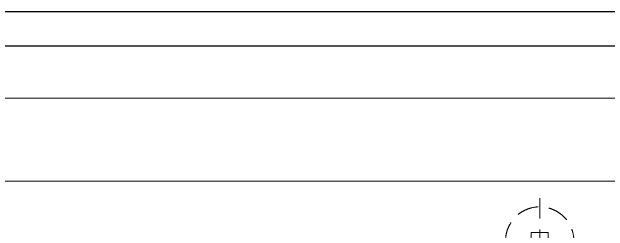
# Model space of a CAD drawing. Extents: x -3873 to 164127, y 7129 to 96529.
# Drawn here: x 13272 to 16760, y 69753 to 71033 of the extents above; entities that cross this region are included whole.
import ezdxf

# ---------------------------------------------------------------- set-up
doc = ezdxf.new("R2010")
doc.units = 0
doc.linetypes.add('HIDDEN', pattern=[9.525, 6.35, -3.175])
doc.layers.get('0').update_dxf_attribs({"linetype": 'CONTINUOUS'})
doc.layers.add('BUILDING', color=2, linetype='CONTINUOUS')
doc.layers.add('LAYOUT Kromeka', color=1, linetype='CONTINUOUS', lineweight=5)

# ---------------------------------------------------------------- blocks, each defined once
blk = doc.blocks.new('chilling_column100')
at = {"color": 4, "linetype": 'HIDDEN', "ltscale": 20}
for p, q in [((0, -250), (0, 250)), ((-250, 0), (250, 0))]:
    blk.add_line(p, q, dxfattribs=at)
at = {"color": 1, "linetype": 'Continuous', "ltscale": 20}
for p, q in [((50, 50), (-50, 50)), ((-50, 50), (-50, -50)), ((50, -50), (50, 50)), ((-50, -50), (50, -50))]:
    blk.add_line(p, q, dxfattribs=at)
at = {"color": 4, "linetype": 'HIDDEN', "ltscale": 20}
blk.add_circle((0, 0), 200, dxfattribs=at)

msp = doc.modelspace()

# ---------------------------------------------------------------- linework, layer by layer
at = {"layer": 'BUILDING', "color": 2, "linetype": 'BYBLOCK'}
msp.add_line((23059.7, 71033), (10459.7, 71033), dxfattribs=at)
at = {"layer": 'BUILDING', "color": 2}
msp.add_line((23059.7, 70833), (10459.7, 70833), dxfattribs=at)
at = {"layer": 'LAYOUT Kromeka', "ltscale": 20}
for p, q in [((23059.7, 70529.2), (11359.7, 70529.2)), ((11950.7, 70044.2), (23059.7, 70044.2))]:
    msp.add_line(p, q, dxfattribs=at)

# ---------------------------------------------------------------- block references
at = {"layer": 'LAYOUT Kromeka', "ltscale": 20, "xscale": -1}
msp.add_blockref('chilling_column100', (16359.7, 69694.7), dxfattribs=at)

doc.saveas('drawing.dxf')
